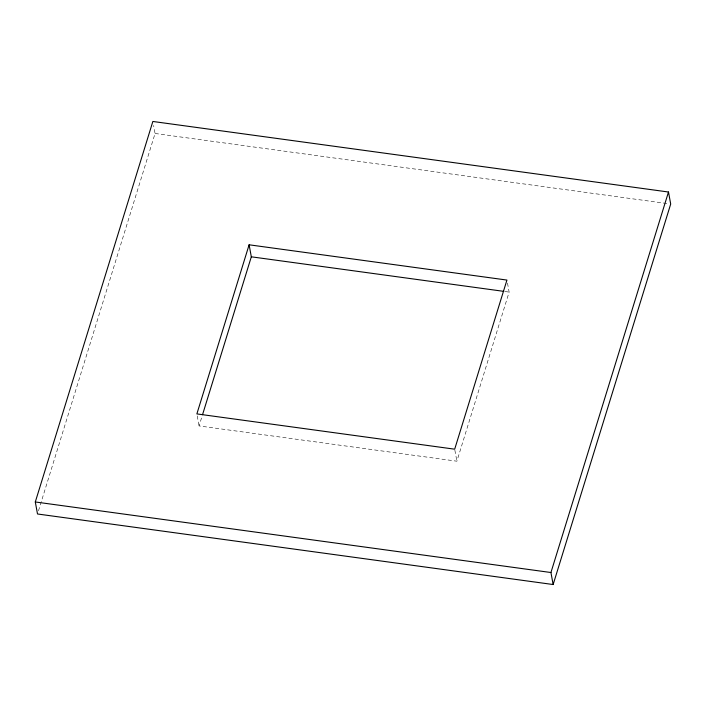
<?xml version="1.0" encoding="UTF-8"?>
<svg xmlns="http://www.w3.org/2000/svg" width="706" height="706" viewBox="0 0 706 706"><rect width="100%" height="100%" fill="white"/><g stroke="black" fill="none" stroke-linecap="round" stroke-linejoin="round"><path stroke-width="0.53" stroke-dasharray="3.53 2.65" d="M38.477 510.826L155.064 133.478L153.599 125.465M507.482 283.08L509.132 292.09L456.888 461.203L199.066 425.93L202.313 415.419M155.064 133.478L668.511 203.734M504.764 291.49L509.132 292.09M454.867 450.19L456.888 461.203M197.23 415.913L199.066 425.93"/><path stroke-width="1.06" d="M35.3 501.966L152.858 121.467L668.494 192.014L670.7 204.034L553.142 584.533L37.506 513.986L35.3 501.966L550.936 572.522L553.142 584.533M249.112 244.797L196.868 413.91L454.682 449.184L506.934 280.07L249.112 244.797L251.318 256.816L202.64 414.369M550.936 572.522L668.494 192.014M251.318 256.816L503.669 291.34"/></g></svg>
